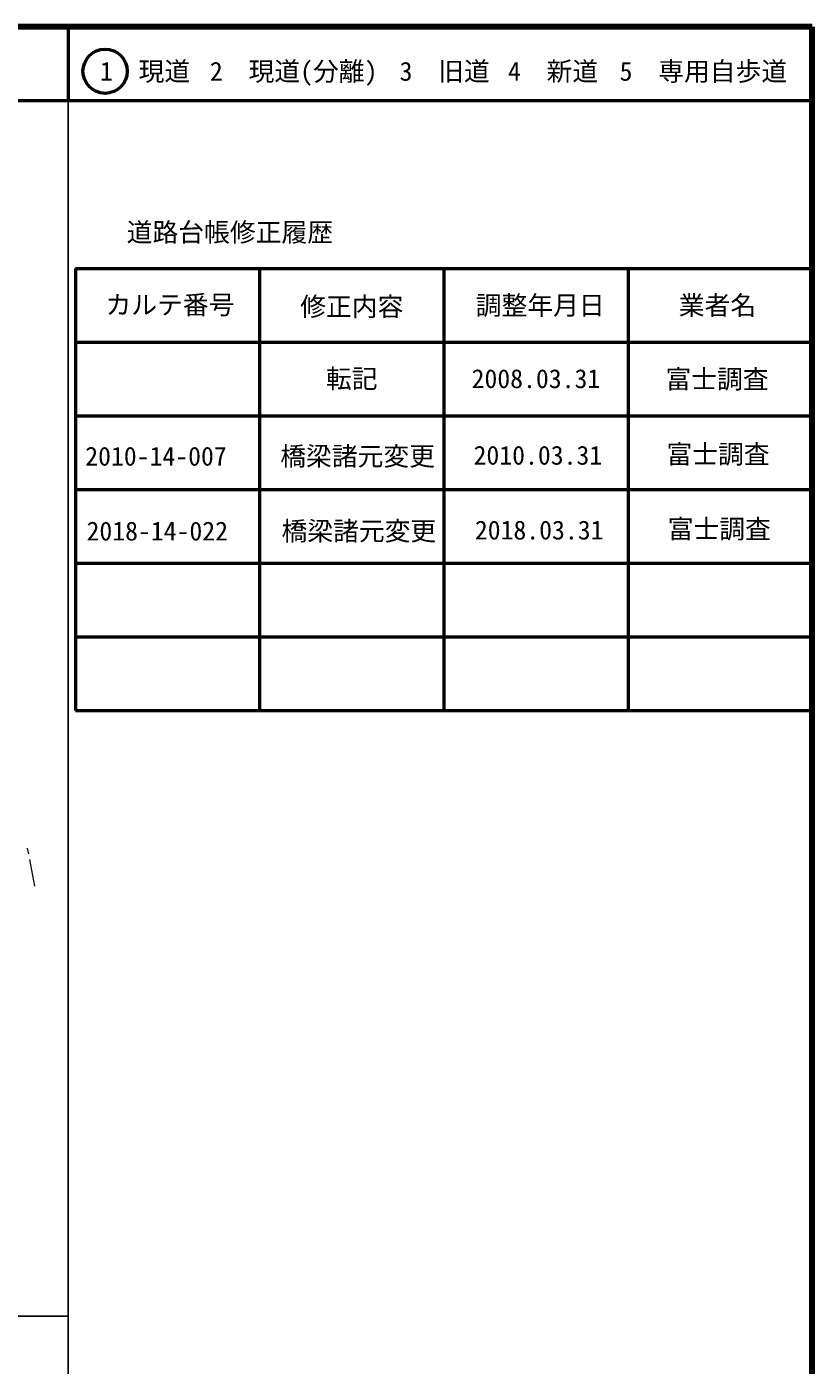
# Model space of a CAD drawing. Units: millimetres, scale not verified. Extents: x 40000 to 680000, y 20000 to 380000.
# Drawn here: x 573400 to 680000, y 198357 to 380000 of the extents above; entities that cross this region are included whole.
import ezdxf
from ezdxf.enums import TextEntityAlignment as Align

# ---------------------------------------------------------------- set-up
doc = ezdxf.new("R2010")
doc.units = ezdxf.units.MM
doc.header["$LTSCALE"] = 1000
for name, color, linetype, lineweight in [('M-BMK-SRVR', 3, 'Continuous', 13), ('M-TTL', 7, 'Continuous', 13), ('M-TTL-BAND', 7, 'Continuous', 25), ('M-TTL-FRAM', 2, 'Continuous', 50), ('M-TTL-LINE', 7, 'Continuous', 50)]:
    doc.layers.add(name, color=color, linetype=linetype, lineweight=lineweight)
doc.layers.add('M-TTL-TXT', color=7, linetype='Continuous')
doc.styles.add('ＭＳ ゴシック', font='')
doc.styles.get('ＭＳ ゴシック').set_extended_font_data('MS Gothic')

msp = doc.modelspace()

# ---------------------------------------------------------------- linework, layer by layer
at = {"layer": 'M-BMK-SRVR'}
for p, q in [((573475, 268548), (573628, 267743)), ((573768, 267003), (574457, 263373))]:
    msp.add_line(p, q, dxfattribs=at)
at = {"layer": 'M-TTL', "color": 2, "lineweight": 140}
for p, q in [((680000, 380000), (40000, 380000)), ((680000, 20000), (680000, 380000))]:
    msp.add_line(p, q, dxfattribs=at)
at = {"layer": 'M-TTL-BAND'}
for p, q in [((579000, 20000), (579000, 370000)), ((40000, 205000), (579000, 205000))]:
    msp.add_line(p, q, dxfattribs=at)
at = {"layer": 'M-TTL-FRAM'}
for p, q in [((580000, 347197), (580000, 287197)), ((580000, 347197), (680000, 347197)), ((580000, 287197), (680000, 287197))]:
    msp.add_line(p, q, dxfattribs=at)
at = {"layer": 'M-TTL-LINE'}
for p, q in [((579000, 380000), (579000, 370000)), ((40000, 370000), (680000, 370000)), ((605000, 347197), (605000, 287197)), ((630000, 347197), (630000, 287197)), ((655000, 347197), (655000, 287197)), ((580000, 337197), (680000, 337197)), ((580000, 327197), (680000, 327197)), ((580000, 317197), (680000, 317197)), ((580000, 307197), (680000, 307197)), ((580000, 297197), (680000, 297197))]:
    msp.add_line(p, q, dxfattribs=at)
msp.add_circle((584031, 373958), 3000, dxfattribs=at)

# ---------------------------------------------------------------- texts
at = {"layer": 'M-TTL-TXT', "style": 'ＭＳ ゴシック'}
for s, p in [('1\u3000現道', (589448, 373958)), ('2\u3000現道(分離)', (609619, 373958)), ('3\u3000旧道', (630121, 373958)), ('4\u3000新道', (644824, 373958)), ('5\u3000専用自歩道', (665228, 373958)), ('道路台帳修正履歴', (600968, 352113)), ('カルテ番号', (592839, 342277)), ('修正内容', (617509, 342023)), ('調整年月日', (643089, 342197)), ('業者名', (667134, 342197)), ('転記', (617500, 332245)), ('2008.03.31', (642500, 332245)), ('富士調査', (667077, 332189)), ('橋梁諸元変更', (618299, 321719)), ('富士調査', (667210, 322000)), ('2010-14-007', (590936, 321719)), ('2010.03.31', (642766, 321853)), ('2018-14-022', (591111, 311567)), ('橋梁諸元変更', (618474, 311567)), ('2018.03.31', (642942, 311701)), ('富士調査', (667385, 311848))]:
    msp.add_text(s, height=2566, dxfattribs=at).set_placement(p, align=Align.MIDDLE_CENTER)

doc.saveas('drawing.dxf')
